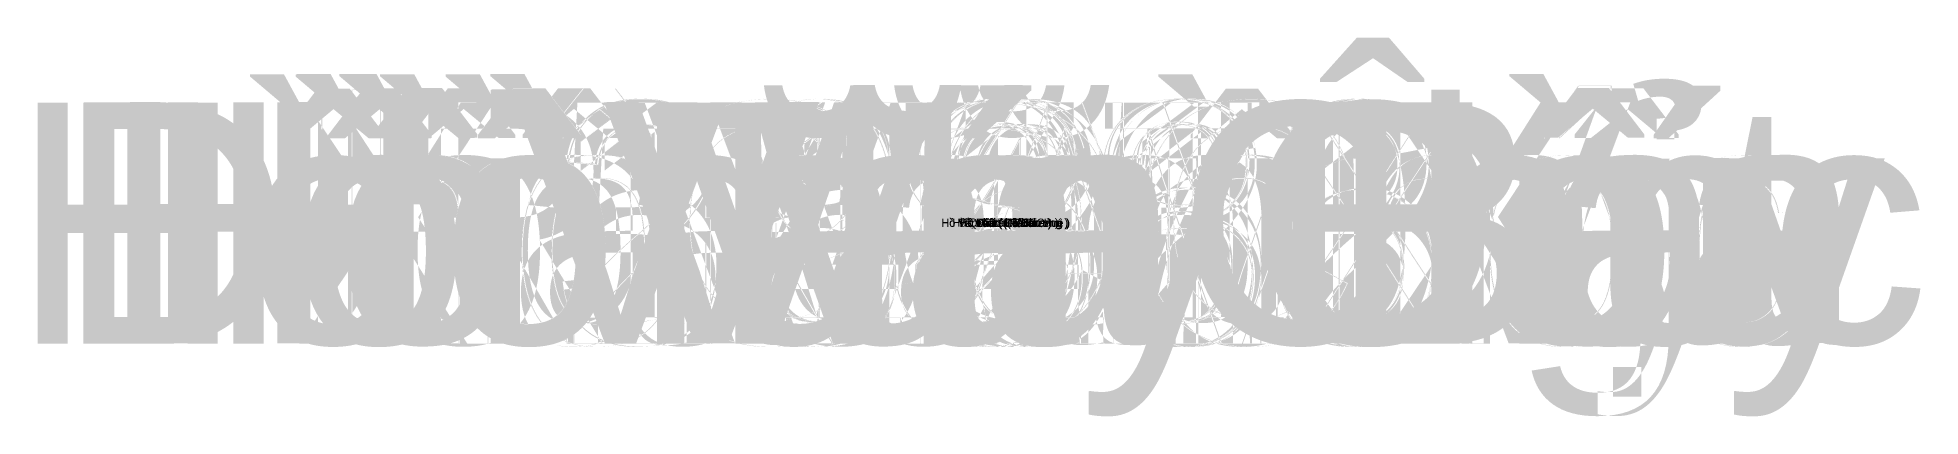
# Model space of a CAD drawing. Extents: x -341000 to 1341000, y 175 to 1868317.
# Drawn here: x -7.2 to 109.9, y 174.8 to 198.3 of the extents above.
import ezdxf

# ---------------------------------------------------------------- set-up
doc = ezdxf.new("R2010")
doc.units = 0
doc.layers.add('Level 54', color=7, linetype='Continuous')

msp = doc.modelspace()

# ---------------------------------------------------------------- texts
at = {"layer": 'Level 54'}
for s, height, p in [('Hồ Ma Ôm', 15, (3.33, 179.29)), ('Hồ Văn Chúc', 15, (-8.85, 179.3)), ('Đồi Máy Bay', 15, (-6, 179.29)), ('Đồi Máy Bay', 15, (-6, 179.29)), ('Đồi Máy Bay', 15, (-5.99, 179.29)), ('Đồi Máy Bay', 15, (-5.97, 179.31)), ('Đồi Máy Bay', 15, (-5.95, 179.32)), ('Đồi Máy Bay', 15, (-5.95, 179.32)), ('Hồ Văn Hoa', 15, (-3.28, 179.32)), ('Hồ Văn Dần', 15, (-3.1, 179.33)), ('Hồ Văn Dần', 15, (-3.1, 179.33)), ('Hồ Văn Dột', 15, (-0.75, 179.31)), ('Hồ Văn Xy', 15, (3.33, 179.31)), ('Hồ Văn Nỉ', 15, (5.49, 179.29)), ('Hồ Văn Nỉ', 15, (5.49, 179.29)), ('Hồ Văn Vỉ', 15, (6.11, 179.32)), ('Xa Tuồng', 15, (8.63, 179.3)), ('Khe Cà Cợp', 15, (-4.45, 179.33)), ('Khe Cà Cợp', 15, (-4.45, 179.33)), ('Thôn A Xóc', 15, (-1.4, 179.33)), ('Thôn A Xóc', 15, (-1.4, 179.33)), ('Thôn A Xóc', 15, (-1.35, 179.29)), ('Thôn A Xóc', 15, (-1.35, 179.29)), ('Thôn A Xóc', 15, (-1.34, 179.29)), ('Thôn A Xóc', 15, (-1.33, 179.31)), ('Thôn A Xóc', 15, (-1.32, 179.31)), ('Thôn A Xóc', 15, (-1.3, 179.32)), ('Thôn A Xóc', 15, (-1.3, 179.32)), ('Thôn A Xóc', 15, (-1.28, 179.3)), ('Ra Cưm', 15, (14.37, 179.31)), ('30013', 15, (24.69, 179.32)), ('53876', 15, (24.71, 179.3)), ('68096', 15, (24.6, 179.33)), ('68096', 15, (24.6, 179.33)), ('23480', 15, (24.69, 179.29)), ('28782', 15, (24.78, 179.32)), ('19435', 15, (24.54, 179.33)), ('19435', 15, (24.54, 179.33)), ('19435', 15, (24.59, 179.29)), ('19435', 15, (24.59, 179.29)), ('19435', 15, (24.6, 179.29)), ('14965', 15, (24.61, 179.31)), ('19435', 15, (24.62, 179.31)), ('19435', 15, (24.61, 179.31)), ('19435', 15, (24.64, 179.32)), ('19435', 15, (24.64, 179.32)), ('18079', 15, (24.64, 179.29)), ('18079', 15, (24.64, 179.29)), ('19435', 15, (24.66, 179.3)), ('15311', 15, (26.13, 179.31)), ('GDC', 15, (30.38, 179.33)), ('GDC', 15, (30.38, 179.33)), ('GDC', 15, (30.43, 179.29)), ('GDC', 15, (30.43, 179.29)), ('GDC', 15, (30.44, 179.31)), ('GDC', 15, (30.44, 179.29)), ('GDC', 15, (30.45, 179.31)), ('GDC', 15, (30.47, 179.32)), ('GDC', 15, (30.48, 179.32)), ('GDC', 15, (30.49, 179.3)), ('RSM', 15, (30.75, 179.33)), ('RSM', 15, (30.75, 179.33)), ('RSM', 15, (30.8, 179.29)), ('RSM', 15, (30.8, 179.29)), ('RSM', 15, (30.82, 179.31)), ('RSM', 15, (30.81, 179.29)), ('RSM', 15, (30.82, 179.31)), ('RSM', 15, (30.85, 179.32)), ('RSM', 15, (30.85, 179.32)), ('RSM', 15, (30.87, 179.3)), ('125', 15, (36.26, 179.31)), ('123', 15, (36.31, 179.29)), ('126', 15, (36.35, 179.32)), ('132', 15, (36.38, 179.29)), ('132', 15, (36.38, 179.29)), ('122', 15, (36.4, 179.31)), ('121', 15, (37.82, 179.3)), ('0', 15, (47.93, 179.33)), ('0', 15, (47.93, 179.33)), ('0', 15, (47.93, 179.33)), ('0', 15, (47.93, 179.33)), ('0', 15, (47.93, 179.33)), ('0', 15, (47.93, 179.33)), ('0', 15, (47.93, 179.33)), ('0', 15, (47.93, 179.33)), ('0', 15, (47.93, 179.33)), ('0', 15, (47.93, 179.33)), ('0', 15, (47.93, 179.33)), ('0', 15, (47.93, 179.33)), ('0', 15, (47.98, 179.29)), ('0', 15, (47.98, 179.29)), ('0', 15, (47.98, 179.29)), ('0', 15, (47.98, 179.29)), ('0', 15, (47.98, 179.29)), ('0', 15, (47.98, 179.29)), ('0', 15, (47.98, 179.29)), ('0', 15, (47.98, 179.29)), ('0', 15, (47.98, 179.29)), ('0', 15, (47.98, 179.29)), ('0', 15, (47.98, 179.29)), ('0', 15, (47.98, 179.29)), ('0', 15, (47.99, 179.29)), ('0', 15, (47.99, 179.29)), ('0', 15, (47.99, 179.29)), ('0', 15, (47.99, 179.29)), ('0', 15, (47.99, 179.29)), ('0', 15, (47.99, 179.29)), ('0', 15, (47.99, 179.31)), ('0', 15, (47.99, 179.31)), ('0', 15, (47.99, 179.31)), ('0', 15, (47.99, 179.31)), ('0', 15, (47.99, 179.31)), ('0', 15, (47.99, 179.31)), ('0', 15, (48, 179.31)), ('0', 15, (48, 179.31)), ('0', 15, (48, 179.31)), ('0', 15, (48, 179.31)), ('0', 15, (48, 179.31)), ('0', 15, (48, 179.31)), ('0', 15, (48.03, 179.32)), ('0', 15, (48.03, 179.32)), ('0', 15, (48.03, 179.32)), ('0', 15, (48.03, 179.32)), ('0', 15, (48.03, 179.32)), ('0', 15, (48.03, 179.32)), ('0', 15, (48.02, 179.32)), ('0', 15, (48.02, 179.32)), ('0', 15, (48.02, 179.32)), ('0', 15, (48.02, 179.32)), ('0', 15, (48.02, 179.32)), ('0', 15, (48.02, 179.32)), ('0', 15, (48.04, 179.3)), ('0', 15, (48.04, 179.3)), ('0', 15, (48.04, 179.3)), ('0', 15, (48.04, 179.3)), ('0', 15, (48.04, 179.3)), ('0', 15, (48.04, 179.3)), ('6', 15, (47.9, 179.33)), ('6', 15, (47.9, 179.33)), ('6', 15, (47.95, 179.29)), ('6', 15, (47.95, 179.29)), ('6', 15, (47.97, 179.31)), ('6', 15, (47.96, 179.29)), ('6', 15, (47.97, 179.31)), ('6', 15, (48, 179.32)), ('6', 15, (48, 179.32)), ('6', 15, (48.02, 179.3)), ('117', 15, (36.34, 179.32)), ('111', 15, (37.7, 179.33)), ('111', 15, (37.7, 179.33)), ('Hồ Văn Xói ( Pả Chương )', 0.5, (49.02, 186.58)), ('Hồ Văn Xói ( Pả Chương )', 0.5, (49.03, 186.56)), ('Hồ Thị Xa Lã ( Pỉ Thoàng )', 0.5, (49.03, 186.57)), ('Hồ Văn Tỉu ( Hồ Văn Huệ )', 0.5, (49.03, 186.56)), ('Hồ Quân ( Pả Ta Ơn )', 0.5, (49.71, 186.58)), ('Hồ Luân ( Pả Kha )', 0.5, (50.14, 186.58)), ('Hồ Luân ( Pả Kha )', 0.5, (50.15, 186.55)), ('Hồ Luân ( Pả Kha )', 0.5, (50.16, 186.58)), ('Thôn Cù Bai', 0.5, (51.2, 186.58)), ('Thôn Cù Bai', 0.5, (51.21, 186.58)), ('Thôn Cù Bai', 0.5, (51.21, 186.56)), ('Thôn Cù Bai', 0.5, (51.21, 186.56)), ('Thôn Cù Bai', 0.5, (51.21, 186.55)), ('Thôn Cù Bai', 0.5, (51.22, 186.58)), ('Thôn Cù Bai', 0.5, (51.22, 186.58)), ('Thôn Cù Bai', 0.5, (51.26, 186.57)), ('Thôn Cù Bai', 0.5, (51.27, 186.56)), ('Hồ Văn Xôn', 0.5, (51.27, 186.56)), ('45929', 0.5, (52.18, 186.58)), ('34864', 0.5, (52.17, 186.55)), ('11343', 0.5, (52.16, 186.58)), ('19435', 0.5, (52.16, 186.58)), ('10013', 0.5, (52.17, 186.58)), ('19435', 0.5, (52.17, 186.58)), ('16028', 0.5, (52.17, 186.56)), ('19435', 0.5, (52.17, 186.56)), ('19435', 0.5, (52.17, 186.56)), ('19435', 0.5, (52.17, 186.55)), ('19435', 0.5, (52.18, 186.58)), ('19435', 0.5, (52.18, 186.58)), ('11414', 0.5, (52.18, 186.58)), ('19435', 0.5, (52.22, 186.57)), ('27082', 0.5, (52.24, 186.56)), ('19435', 0.5, (52.24, 186.56)), ('28891', 0.5, (52.27, 186.57)), ('GDC', 0.5, (52.35, 186.58)), ('GDC', 0.5, (52.36, 186.58)), ('GDC', 0.5, (52.36, 186.56)), ('7308', 0.5, (52.36, 186.56)), ('GDC', 0.5, (52.36, 186.56)), ('GDC', 0.5, (52.36, 186.55)), ('GDC', 0.5, (52.38, 186.58)), ('GDC', 0.5, (52.37, 186.58)), ('NHK', 0.5, (52.38, 186.58)), ('NHK', 0.5, (52.39, 186.58)), ('NHK', 0.5, (52.39, 186.56)), ('NHK', 0.5, (52.39, 186.56)), ('NHK', 0.5, (52.39, 186.55)), ('GDC', 0.5, (52.41, 186.57)), ('NHK', 0.5, (52.4, 186.58)), ('GDC', 0.5, (52.43, 186.56)), ('NHK', 0.5, (52.4, 186.58)), ('NHK', 0.5, (52.44, 186.57)), ('NHK', 0.5, (52.46, 186.56)), ('49', 0.5, (52.74, 186.58)), ('48', 0.5, (52.75, 186.58)), ('58', 0.5, (52.75, 186.56)), ('52', 0.5, (52.75, 186.56)), ('50', 0.5, (52.77, 186.58)), ('16', 0.5, (52.74, 186.58)), ('16', 0.5, (52.75, 186.58)), ('16', 0.5, (52.75, 186.56)), ('16', 0.5, (52.75, 186.56)), ('16', 0.5, (52.75, 186.55)), ('16', 0.5, (52.77, 186.58)), ('16', 0.5, (52.76, 186.58)), ('55', 0.5, (52.8, 186.57)), ('61', 0.5, (52.8, 186.55)), ('51', 0.5, (52.82, 186.58)), ('16', 0.5, (52.8, 186.57)), ('57', 0.5, (52.82, 186.56)), ('16', 0.5, (52.82, 186.56)), ('0', 0.5, (52.94, 186.58)), ('0', 0.5, (52.94, 186.58)), ('0', 0.5, (52.94, 186.58)), ('0', 0.5, (52.94, 186.58)), ('0', 0.5, (52.94, 186.58)), ('0', 0.5, (52.94, 186.58)), ('0', 0.5, (52.95, 186.58)), ('0', 0.5, (52.95, 186.58)), ('0', 0.5, (52.95, 186.58)), ('0', 0.5, (52.95, 186.58)), ('0', 0.5, (52.95, 186.58)), ('0', 0.5, (52.95, 186.58)), ('0', 0.5, (52.95, 186.56)), ('0', 0.5, (52.95, 186.56)), ('0', 0.5, (52.95, 186.56)), ('0', 0.5, (52.95, 186.56)), ('0', 0.5, (52.95, 186.56)), ('0', 0.5, (52.95, 186.56)), ('0', 0.5, (52.95, 186.56)), ('0', 0.5, (52.95, 186.56)), ('0', 0.5, (52.95, 186.56)), ('0', 0.5, (52.95, 186.56)), ('0', 0.5, (52.95, 186.56)), ('0', 0.5, (52.95, 186.56)), ('0', 0.5, (52.95, 186.55)), ('0', 0.5, (52.95, 186.55)), ('0', 0.5, (52.95, 186.55)), ('0', 0.5, (52.95, 186.55)), ('0', 0.5, (52.95, 186.55)), ('0', 0.5, (52.95, 186.55)), ('0', 0.5, (52.96, 186.58)), ('0', 0.5, (52.96, 186.58)), ('0', 0.5, (52.96, 186.58)), ('0', 0.5, (52.96, 186.58)), ('0', 0.5, (52.96, 186.58)), ('0', 0.5, (52.96, 186.58)), ('0', 0.5, (52.96, 186.58)), ('0', 0.5, (52.96, 186.58)), ('0', 0.5, (52.96, 186.58)), ('0', 0.5, (52.96, 186.58)), ('0', 0.5, (52.96, 186.58)), ('0', 0.5, (52.96, 186.58)), ('0', 0.5, (53, 186.57)), ('0', 0.5, (53, 186.57)), ('0', 0.5, (53, 186.57)), ('0', 0.5, (53, 186.57)), ('0', 0.5, (53, 186.57)), ('0', 0.5, (53, 186.57)), ('0', 0.5, (53.01, 186.56)), ('0', 0.5, (53.01, 186.56)), ('0', 0.5, (53.01, 186.56)), ('0', 0.5, (53.01, 186.56)), ('0', 0.5, (53.01, 186.56)), ('0', 0.5, (53.01, 186.56))]:
    msp.add_text(s, height=height, dxfattribs=at).set_placement(p)

doc.saveas('drawing.dxf')
